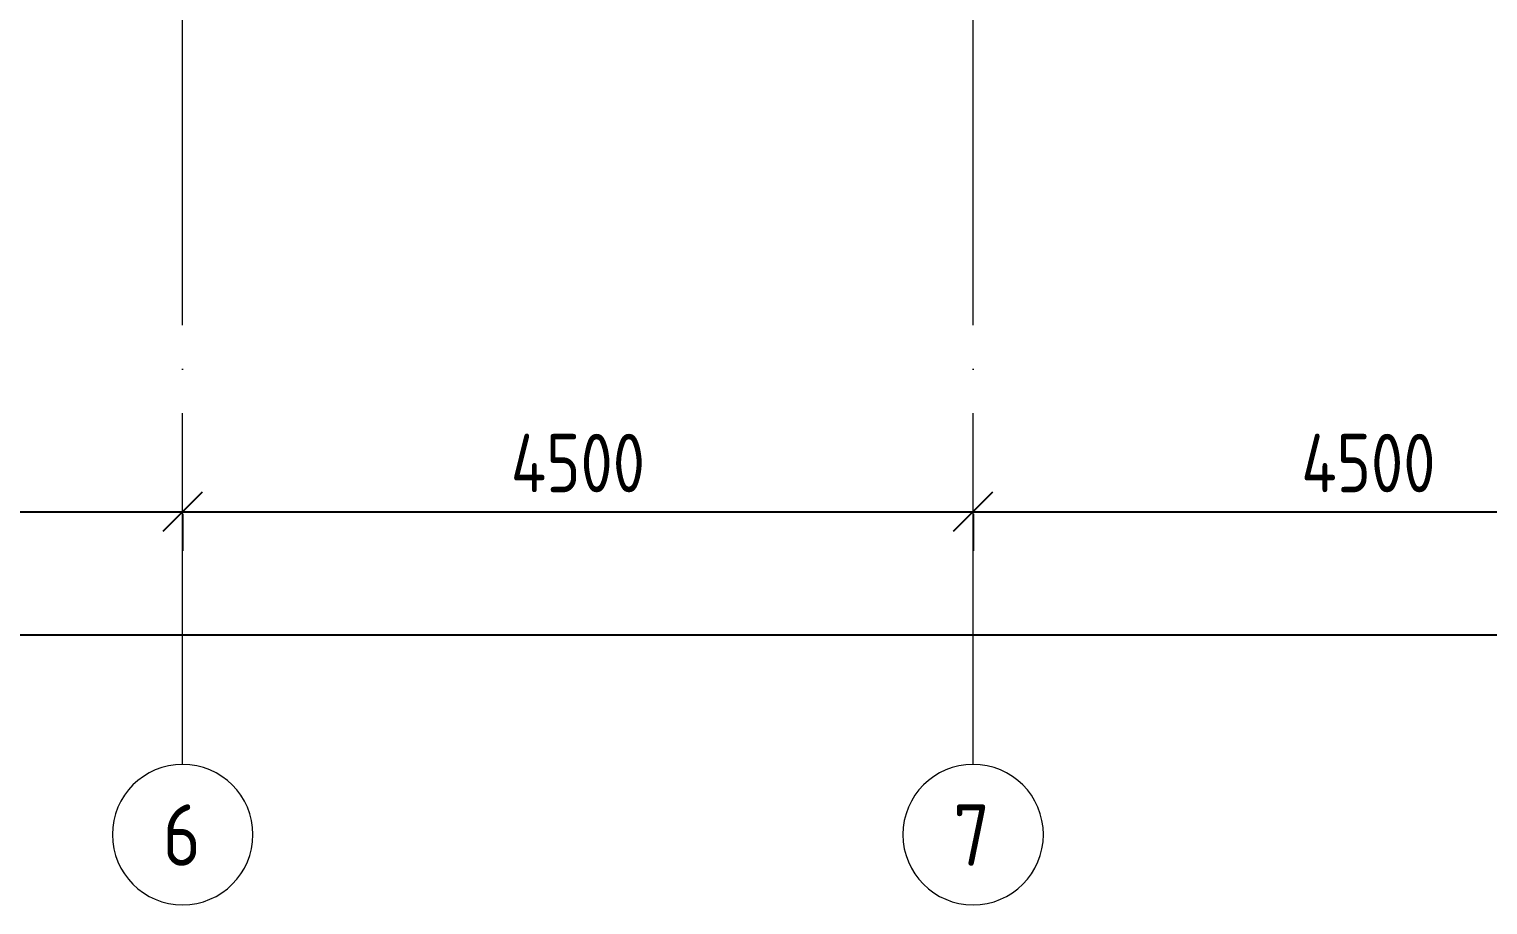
# Model space of a CAD drawing. Header units: millimetres. Extents: x -592259 to 288321, y -552984 to 293768.
# Drawn here: x 18188 to 26492, y -221364 to -216377 of the extents above; entities that cross this region are included whole.
import ezdxf

# ---------------------------------------------------------------- set-up
doc = ezdxf.new("R2010")
doc.units = ezdxf.units.MM
doc.linetypes.add('ADSK_Линия сетки', pattern=[2500, 2000, -250, 0, -250])
doc.layers.get('Defpoints').update_dxf_attribs({"color": 250})
for name, color, linetype, lineweight in [('A-____-____-DIMS', 250, 'Continuous', 9), ('S-GRID-____-IDEN', 250, 'Continuous', 9), ('S-GRID-____-OTLN', 250, 'Continuous', 9)]:
    doc.layers.add(name, color=color, linetype=linetype, lineweight=lineweight)
doc.styles.add('GOST Common', font='', dxfattribs={"width": 0.9, "height": 350})
doc.styles.get("Standard").update_dxf_attribs({"font": 'ГОСТ тип А.ttf'})
doc.styles.get('GOST Common').set_extended_font_data('GOST Common')
doc.dimstyles.new('А3', dxfattribs={"dimtxt": 333, "dimasz": 222, "dimexe": 222, "dimexo": 111, "dimgap": 111, "dimtad": 1, "dimtoh": 1, "dimdec": 0, "dimrnd": 0.0015, "dimzin": 0, "dimdsep": 46, "dimtxsty": 'Standard', "dimblk": 'OBLIQUE', "dimcen": 0, "dimclrd": 7, "dimclre": 7, "dimclrt": 7, "dimadec": 0, "dimazin": 0, "dimtfac": 1, "dimtdec": 0, "dimtofl": 0, "dimtmove": 0, "dimatfit": 3, "dimfxl": 1, "dimtolj": 1, "dimtzin": 0, "dimarcsym": 0})

# ---------------------------------------------------------------- blocks, each defined once
blk = doc.blocks.new('Ось сетки - Круг_Ø8 мм-39983606-АР1_Маркировочный план 3 этажа')
at = {"layer": 'S-GRID-____-IDEN'}
for start, end in [(360, 180), (180, 360)]:
    blk.add_arc((0, 0), 4, start, end, dxfattribs=at)
blk = doc.blocks.new('_Oblique')
at = {"color": 0, "linetype": 'ByBlock', "lineweight": -2}
blk.add_line((-0.5, -0.5), (0.5, 0.5), dxfattribs=at)
blk = doc.blocks.new('*D3078')
at = {"layer": 'A-____-____-DIMS', "color": 7, "lineweight": -2, "transparency": 16777216}
for p, q in [((14561.8, -219125.4), (19061.8, -219125.4)), ((14561.8, -219136.4), (14561.8, -219347.4)), ((19061.8, -219136.4), (19061.8, -219347.4))]:
    blk.add_line(p, q, dxfattribs=at)
at = {"layer": 'Defpoints', "color": 0, "transparency": 16777216}
for p in [(14561.8, -219025.4), (19061.8, -219025.4), (19061.8, -219125.4)]:
    blk.add_point(p, dxfattribs=at)
at = {"layer": 'A-____-____-DIMS', "color": 7, "lineweight": -2, "transparency": 16777216, "xscale": 222, "yscale": 222, "zscale": 222, "rotation": 180}
blk.add_blockref('_Oblique', (14561.8, -219125.4), dxfattribs=at)
at = {"layer": 'A-____-____-DIMS', "color": 7, "lineweight": -2, "transparency": 16777216, "xscale": 222, "yscale": 222, "zscale": 222}
blk.add_blockref('_Oblique', (19061.8, -219125.4), dxfattribs=at)
at = {"layer": 'A-____-____-DIMS', "color": 7, "transparency": 16777216, "insert": (16811.8, -218847.9), "char_height": 333, "width": 2.567, "attachment_point": 5}
blk.add_mtext('\\A1;4500', dxfattribs=at)
blk = doc.blocks.new('*D3079')
at = {"layer": 'A-____-____-DIMS', "color": 7, "lineweight": -2, "transparency": 16777216}
for p, q in [((19061.8, -219125.4), (23561.8, -219125.4)), ((19061.8, -219136.4), (19061.8, -219347.4)), ((23561.8, -219136.4), (23561.8, -219347.4))]:
    blk.add_line(p, q, dxfattribs=at)
at = {"layer": 'Defpoints', "color": 0, "transparency": 16777216}
for p in [(19061.8, -219025.4), (23561.8, -219025.4), (23561.8, -219125.4)]:
    blk.add_point(p, dxfattribs=at)
at = {"layer": 'A-____-____-DIMS', "color": 7, "lineweight": -2, "transparency": 16777216, "xscale": 222, "yscale": 222, "zscale": 222, "rotation": 180}
blk.add_blockref('_Oblique', (19061.8, -219125.4), dxfattribs=at)
at = {"layer": 'A-____-____-DIMS', "color": 7, "lineweight": -2, "transparency": 16777216, "xscale": 222, "yscale": 222, "zscale": 222}
blk.add_blockref('_Oblique', (23561.8, -219125.4), dxfattribs=at)
at = {"layer": 'A-____-____-DIMS', "color": 7, "transparency": 16777216, "insert": (21311.8, -218847.9), "char_height": 333, "width": 2.567, "attachment_point": 5}
blk.add_mtext('\\A1;4500', dxfattribs=at)
blk = doc.blocks.new('*D3080')
at = {"layer": 'A-____-____-DIMS', "color": 7, "lineweight": -2, "transparency": 16777216}
for p, q in [((23561.8, -219125.4), (28061.8, -219125.4)), ((23561.8, -219136.4), (23561.8, -219347.4)), ((28061.8, -219136.4), (28061.8, -219347.4))]:
    blk.add_line(p, q, dxfattribs=at)
at = {"layer": 'Defpoints', "color": 0, "transparency": 16777216}
for p in [(23561.8, -219025.4), (28061.8, -219025.4), (28061.8, -219125.4)]:
    blk.add_point(p, dxfattribs=at)
at = {"layer": 'A-____-____-DIMS', "color": 7, "lineweight": -2, "transparency": 16777216, "xscale": 222, "yscale": 222, "zscale": 222, "rotation": 180}
blk.add_blockref('_Oblique', (23561.8, -219125.4), dxfattribs=at)
at = {"layer": 'A-____-____-DIMS', "color": 7, "lineweight": -2, "transparency": 16777216, "xscale": 222, "yscale": 222, "zscale": 222}
blk.add_blockref('_Oblique', (28061.8, -219125.4), dxfattribs=at)
at = {"layer": 'A-____-____-DIMS', "color": 7, "transparency": 16777216, "insert": (25811.8, -218847.9), "char_height": 333, "width": 2.567, "attachment_point": 5}
blk.add_mtext('\\A1;4500', dxfattribs=at)
blk = doc.blocks.new('*D3067')
at = {"layer": 'A-____-____-DIMS', "color": 7, "lineweight": -2, "transparency": 16777216}
for p, q in [((-3188.2, -219825.4), (65961.8, -219825.4)), ((-3188.2, -219836.4), (-3188.2, -220047.4)), ((65961.8, -219836.4), (65961.8, -220047.4))]:
    blk.add_line(p, q, dxfattribs=at)
at = {"layer": 'Defpoints', "color": 0, "transparency": 16777216}
for p in [(-3188.2, -219725.4), (65961.8, -219725.4), (65961.8, -219825.4)]:
    blk.add_point(p, dxfattribs=at)
at = {"layer": 'A-____-____-DIMS', "color": 7, "lineweight": -2, "transparency": 16777216, "xscale": 222, "yscale": 222, "zscale": 222, "rotation": 180}
blk.add_blockref('_Oblique', (-3188.2, -219825.4), dxfattribs=at)
at = {"layer": 'A-____-____-DIMS', "color": 7, "lineweight": -2, "transparency": 16777216, "xscale": 222, "yscale": 222, "zscale": 222}
blk.add_blockref('_Oblique', (65961.8, -219825.4), dxfattribs=at)
at = {"layer": 'A-____-____-DIMS', "color": 7, "transparency": 16777216, "insert": (31386.8, -219547.9), "char_height": 333, "width": 2.919, "attachment_point": 5}
blk.add_mtext('\\A1;69150', dxfattribs=at)

msp = doc.modelspace()

# ---------------------------------------------------------------- linework, layer by layer
at = {"layer": 'S-GRID-____-OTLN', "color": 18, "linetype": 'ADSK_Линия сетки', "true_color": 0x000000}
for p, q in [((19061.7763, -220563.733), (19061.7763, -199653.1503)), ((23561.7763, -220563.733), (23561.7763, -199653.1503))]:
    msp.add_line(p, q, dxfattribs=at)

# ---------------------------------------------------------------- block references
at = {"layer": 'S-GRID-____-IDEN', "color": 18, "true_color": 0x000000, "xscale": 99.99999999999993, "yscale": 99.99999999999993, "zscale": 99.99999999999993}
for p in [(19061.7763, -220963.733), (23561.7763, -220963.733)]:
    msp.add_blockref('Ось сетки - Круг_Ø8 мм-39983606-АР1_Маркировочный план 3 этажа', p, dxfattribs=at)

# ---------------------------------------------------------------- texts
at = {"layer": 'S-GRID-____-IDEN', "color": 18, "true_color": 0x000000, "char_height": 350, "width": 274.177125, "attachment_point": 1, "style": 'GOST Common'}
for s, insert in [('\\fGOST Common|b0|i0|c204|p34|;\\W.9;6', (18947.9957, -220791.1996)), ('\\fGOST Common|b0|i0|c204|p34|;\\W.9;7', (23447.9957, -220791.1996))]:
    msp.add_mtext(s, dxfattribs=dict(at, insert=insert))

# ---------------------------------------------------------------- dimensions: what is measured, and where the dimension line sits
at = {"layer": 'A-____-____-DIMS', "color": 18, "true_color": 0x000000}
for base, p1, p2, picture, middle in [((19061.7763, -219125.3642), (14561.7763, -219025.3793), (19061.7763, -219025.3793), '*D3078', (16811.7763, -218847.8642)), ((23561.7763, -219125.3642), (19061.7763, -219025.3793), (23561.7763, -219025.3793), '*D3079', (21311.7763, -218847.8642)), ((28061.7763, -219125.3642), (23561.7763, -219025.3793), (28061.7763, -219025.3793), '*D3080', (25811.7763, -218847.8642)), ((65961.7763, -219825.3642), (-3188.2237, -219725.3793), (65961.7763, -219725.3793), '*D3067', (31386.7763, -219547.8642))]:
    dim = msp.add_linear_dim(base=base, p1=p1, p2=p2, dimstyle='А3', dxfattribs=at)
    dim.commit()
    dim.dimension.update_dxf_attribs({"geometry": picture, "text_midpoint": middle})

doc.saveas('drawing.dxf')
